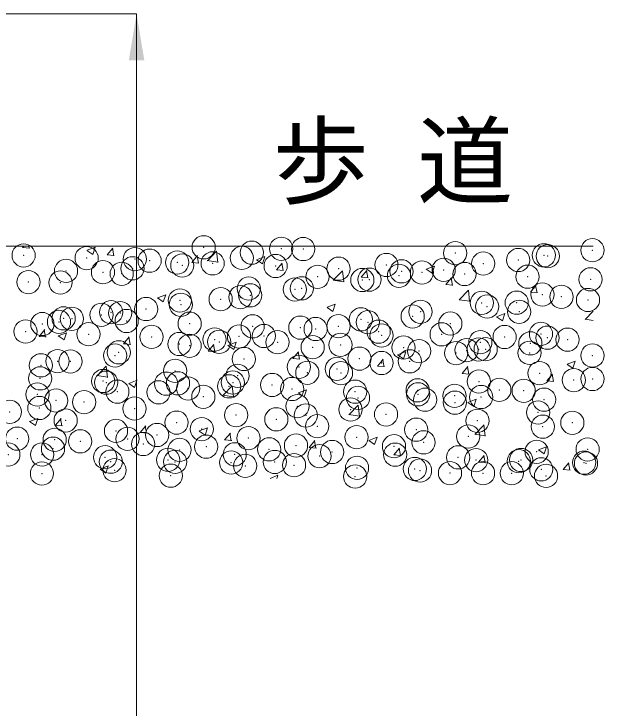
# Model space of a CAD drawing. Units: millimetres at full size, sheet at 1:20; details may follow other scales. Extents: x 77366 to 95666, y -7115 to 5664.
# Drawn here: x 84840.5 to 85094.6, y 3996.4 to 4295.2 of the extents above; entities that cross this region are included whole.
import ezdxf
from ezdxf.enums import TextEntityAlignment as Align

# ---------------------------------------------------------------- set-up
doc = ezdxf.new("R2010")
doc.units = ezdxf.units.MM
doc.header["$LTSCALE"] = 20
doc.header["$PDMODE"] = 32
doc.header["$PDSIZE"] = 10
doc.layers.add('基礎', color=7, linetype='Continuous', lineweight=5)
doc.layers.add('寸法線', color=7, linetype='Continuous', lineweight=13)
doc.layers.add('文字', color=7, linetype='Continuous')
doc.styles.add('ＭＳ ゴシック', font='')
doc.styles.get('ＭＳ ゴシック').set_extended_font_data('MS Gothic')

# ---------------------------------------------------------------- blocks, each defined once
blk = doc.blocks.new('filled_arrow')
at = {"color": 0, "linetype": 'Continuous', "lineweight": -2}
blk.add_solid([(7.5, 1.25), (0, 0), (7.5, -1.25)], dxfattribs=at)

msp = doc.modelspace()

# ---------------------------------------------------------------- linework, layer by layer
at = {"layer": '基礎', "color": 3, "lineweight": 20}
msp.add_line((84598.3, 4195.17), (85089.86, 4195.17), dxfattribs=at)
msp.add_line((84598.3, 4195.17), (85089.86, 4195.17), dxfattribs=at)
at = {"layer": '基礎', "lineweight": 9}
for p, q in [((84844.25, 4194.6), (84844.73, 4195.17)), ((84847.07, 4194.29), (84846.9, 4195.17)), ((84871.98, 4193.42), (84875.54, 4194.79)), ((84874.49, 4191.68), (84875.52, 4194.75)), ((84844.25, 4194.59), (84847.29, 4194.33)), ((84871.96, 4193.38), (84874.49, 4191.68)), ((84880.69, 4191.41), (84883.13, 4194.33)), ((84883.5, 4191.1), (84882.92, 4194.28)), ((84923.79, 4188.92), (84927.74, 4193.05)), ((84928.25, 4188.22), (84927.69, 4193.04)), ((84880.69, 4191.41), (84883.72, 4191.14)), ((84917.12, 4188.22), (84919.57, 4191.14)), ((84919.94, 4187.91), (84919.35, 4191.1)), ((84923.75, 4189), (84928.27, 4188.3)), ((84944.97, 4189.32), (84947.49, 4187.61)), ((84944.98, 4189.35), (84948.54, 4190.72)), ((84947.49, 4187.61), (84948.52, 4190.68)), ((84917.12, 4188.22), (84920.16, 4187.95)), ((84953.56, 4185.03), (84956.01, 4187.95)), ((84956.38, 4184.72), (84955.79, 4187.91)), ((85017.99, 4185.28), (85021.55, 4186.65)), ((85020.5, 4183.54), (85021.53, 4186.61)), ((84953.56, 4185.03), (84956.6, 4184.76)), ((84978, 4180.52), (84981.96, 4184.64)), ((84982.47, 4179.81), (84981.91, 4184.63)), ((84990, 4181.85), (84992.45, 4184.76)), ((84992.81, 4181.54), (84992.23, 4184.72)), ((85017.97, 4185.25), (85020.5, 4183.54)), ((84977.97, 4180.59), (84982.48, 4179.89)), ((84990, 4181.84), (84993.03, 4181.58)), ((85026.43, 4178.66), (85028.88, 4181.58)), ((85029.25, 4178.35), (85028.66, 4181.53)), ((85026.43, 4178.65), (85029.47, 4178.39)), ((85062.87, 4175.47), (85065.32, 4178.39)), ((85065.69, 4175.16), (85065.1, 4178.34)), ((84902.3, 4172.97), (84905.86, 4174.33)), ((84904.81, 4171.23), (84905.84, 4174.3)), ((85032.22, 4172.11), (85036.17, 4176.23)), ((85036.69, 4171.4), (85036.12, 4176.23)), ((85062.87, 4175.47), (85065.91, 4175.2)), ((84902.28, 4172.93), (84904.81, 4171.23)), ((85032.18, 4172.18), (85036.7, 4171.48)), ((84975.29, 4168.86), (84977.82, 4167.16)), ((84975.31, 4168.9), (84978.86, 4170.26)), ((84977.81, 4167.16), (84978.84, 4170.23)), ((85048.3, 4164.79), (85050.82, 4163.09)), ((85048.31, 4164.83), (85051.87, 4166.2)), ((85050.82, 4163.09), (85051.85, 4166.16)), ((85086.43, 4163.7), (85089.86, 4167.27)), ((85086.4, 4163.78), (85089.86, 4163.24)), ((84851.3, 4156.39), (84853.75, 4159.3)), ((84854.12, 4156.08), (84853.53, 4159.26)), ((84851.3, 4156.38), (84854.33, 4156.12)), ((84859.6, 4156.55), (84862.13, 4154.84)), ((84859.62, 4156.58), (84863.18, 4157.95)), ((84862.13, 4154.84), (84863.16, 4157.91)), ((84887.73, 4153.2), (84890.18, 4156.12)), ((84890.55, 4152.89), (84889.97, 4156.07)), ((84887.73, 4153.19), (84890.77, 4152.93)), ((84924.17, 4150.01), (84926.62, 4152.93)), ((84926.99, 4149.7), (84926.4, 4152.88)), ((84932.62, 4152.51), (84936.18, 4153.88)), ((84935.13, 4150.77), (84936.16, 4153.84)), ((84924.17, 4150.01), (84927.21, 4149.74)), ((84932.61, 4152.48), (84935.13, 4150.77)), ((84960.61, 4146.82), (84963.06, 4149.74)), ((84963.43, 4146.51), (84962.84, 4149.7)), ((85005.61, 4148.41), (85008.14, 4146.7)), ((85005.63, 4148.45), (85009.19, 4149.81)), ((85008.14, 4146.71), (85009.17, 4149.78)), ((84960.61, 4146.82), (84963.64, 4146.55)), ((84997.05, 4143.63), (84998.43, 4145.29)), ((84998.43, 4145.29), (84999.49, 4146.55)), ((84999.5, 4145.29), (84999.28, 4146.51)), ((84999.86, 4143.32), (84999.5, 4145.29)), ((85078.62, 4144.34), (85081.15, 4142.64)), ((85078.64, 4144.38), (85081, 4145.29)), ((85081, 4145.29), (85082.19, 4145.74)), ((85081.14, 4142.64), (85082.03, 4145.29)), ((85082.03, 4145.29), (85082.17, 4145.71)), ((84876.3, 4139.44), (84880.26, 4143.56)), ((84880.77, 4138.73), (84880.21, 4143.56)), ((84997.05, 4143.63), (85000.08, 4143.36)), ((85033.48, 4140.45), (85035.93, 4143.36)), ((85036.3, 4140.14), (85035.71, 4143.32)), ((84876.27, 4139.52), (84880.79, 4138.82)), ((85033.48, 4140.44), (85036.52, 4140.18)), ((85069.92, 4137.26), (85072.37, 4140.18)), ((85072.74, 4136.95), (85072.15, 4140.13)), ((84889.92, 4136.09), (84892.45, 4134.39)), ((84889.94, 4136.13), (84893.5, 4137.5)), ((84892.45, 4134.39), (84893.48, 4137.46)), ((84930.52, 4131.03), (84934.48, 4135.15)), ((84934.99, 4130.32), (84934.43, 4135.15)), ((85069.92, 4137.25), (85072.96, 4136.99)), ((84962.93, 4132.02), (84965.46, 4130.32)), ((84962.95, 4132.06), (84966.5, 4133.43)), ((84965.45, 4130.32), (84966.48, 4133.39)), ((84930.48, 4131.11), (84935, 4130.41)), ((85035.95, 4127.99), (85039.51, 4129.36)), ((85038.46, 4126.25), (85039.49, 4129.32)), ((84984.74, 4122.62), (84988.69, 4126.75)), ((84989.21, 4121.92), (84988.64, 4126.74)), ((85035.94, 4127.96), (85038.46, 4126.25)), ((84847.26, 4119.75), (84850.81, 4121.11)), ((84849.77, 4118.01), (84850.8, 4121.07)), ((84858.35, 4118.17), (84860.8, 4121.09)), ((84861.16, 4117.86), (84860.58, 4121.05)), ((84984.7, 4122.7), (84989.22, 4122)), ((84847.24, 4119.71), (84849.77, 4118)), ((84858.35, 4118.17), (84861.38, 4117.9)), ((84894.78, 4114.99), (84897.23, 4117.9)), ((84897.6, 4114.68), (84897.01, 4117.86)), ((84920.26, 4115.68), (84923.82, 4117.04)), ((84922.77, 4113.94), (84923.8, 4117.01)), ((85038.95, 4114.21), (85042.91, 4118.34)), ((85043.42, 4113.51), (85042.86, 4118.33)), ((84894.78, 4114.98), (84897.82, 4114.72)), ((84920.25, 4115.64), (84922.77, 4113.94)), ((84931.22, 4111.8), (84933.67, 4114.72)), ((84934.04, 4111.49), (84933.45, 4114.67)), ((85038.92, 4114.29), (85043.43, 4113.59)), ((84931.22, 4111.79), (84934.26, 4111.53)), ((84967.66, 4108.61), (84970.11, 4111.53)), ((84970.47, 4108.3), (84969.89, 4111.49)), ((84993.25, 4111.57), (84995.78, 4109.87)), ((84993.27, 4111.61), (84996.83, 4112.97)), ((84995.78, 4109.87), (84996.81, 4112.94)), ((84967.66, 4108.61), (84970.69, 4108.34)), ((85004.09, 4105.42), (85006.54, 4108.34)), ((85006.91, 4105.11), (85006.32, 4108.3)), ((85066.28, 4107.54), (85069.83, 4108.91)), ((85068.78, 4105.8), (85069.81, 4108.87)), ((85004.09, 4105.42), (85007.13, 4105.15)), ((85040.53, 4102.23), (85042.98, 4105.15)), ((85043.35, 4101.93), (85042.76, 4105.11)), ((85066.26, 4107.5), (85068.79, 4105.8)), ((85040.53, 4102.23), (85043.57, 4101.97)), ((84877.56, 4099.26), (84880.09, 4097.55)), ((84877.58, 4099.29), (84881.14, 4100.66)), ((84880.09, 4097.55), (84881.12, 4100.62)), ((85076.97, 4099.05), (85079.42, 4101.97)), ((85079.79, 4098.74), (85079.2, 4101.92)), ((84950.75, 4095.29), (84954.14, 4096.59)), ((84953.7, 4095.29), (84954.12, 4096.55)), ((85076.97, 4099.04), (85080, 4098.78))]:
    msp.add_line(p, q, dxfattribs=at)
at = {"layer": '基礎'}
for p in [(84922.19, 4194.72), (84955.59, 4194.09), (84965.02, 4193.97), (85089.54, 4193.45), (84844.68, 4191.24), (84871.8, 4190.09), (84938.64, 4190.16), (84942.87, 4192.41), (85030.47, 4192.2), (85068.62, 4191.27), (85070.3, 4190.91), (84892.57, 4189.64), (84898.92, 4188.95), (84910.79, 4188.19), (84912.98, 4186.91), (84926.04, 4187.8), (85000.84, 4187.12), (85042.53, 4187.7), (85057.59, 4189.24), (84862.94, 4184.55), (84878.83, 4183.98), (84891.55, 4185.66), (84953.16, 4186.66), (84980.27, 4185.51), (85007.39, 4184.36), (85016.15, 4183.89), (85025.5, 4185.02), (84886.9, 4183.33), (84971.22, 4182.03), (84993.55, 4180.81), (85006.26, 4182.48), (85034.51, 4183.22), (85061.63, 4182.07), (85088.75, 4180.93), (84846.75, 4179.76), (84860.51, 4179.52), (84990.49, 4180.64), (84941.59, 4176.95), (84961.46, 4176.59), (84964.41, 4177.06), (84911.97, 4171.86), (84929.51, 4172.38), (84938.02, 4173.25), (84942.22, 4174.05), (85068, 4174.36), (85076.18, 4173.41), (85087.62, 4172.06), (84912.36, 4170), (85041.92, 4170.79), (85044.22, 4169.2), (85056.94, 4170.88), (84882.34, 4166.78), (84886.28, 4166.42), (84897.42, 4168.15), (85015.53, 4166.98), (85058, 4166.98), (84861.91, 4164.13), (84865.47, 4163.95), (84878.18, 4165.62), (84889.03, 4162.99), (84989.87, 4163.73), (85012.14, 4164.98), (84852.72, 4161.69), (84859.89, 4162.61), (84916.15, 4161.84), (84943.26, 4160.7), (84963.79, 4160.15), (84980.18, 4160.77), (84992.9, 4162.45), (85028.37, 4161.89), (84845.5, 4158.46), (84872.62, 4157.31), (84970.38, 4159.55), (84997.5, 4158.4), (84998.75, 4156.81), (85024.62, 4157.26), (85067.38, 4157.45), (84899.74, 4156.16), (84926.86, 4155.02), (84928.86, 4154.02), (84937.4, 4156.34), (84948.1, 4156.55), (84953.97, 4153.87), (85041.3, 4153.88), (85051.74, 4156.11), (85070.17, 4155.82), (85078.85, 4154.97), (84911.74, 4153.09), (84916.14, 4152.34), (84969.12, 4151.72), (84981.09, 4152.73), (85008.21, 4151.58), (85043.57, 4150.84), (85062.81, 4153.37), (84884.06, 4148.12), (84885.66, 4149.51), (85014.91, 4150.07), (85030.86, 4149.17), (85035.33, 4150.44), (85040.55, 4150.74), (85062.45, 4149.29), (85089.56, 4148.14), (84859.28, 4145.7), (84864.82, 4145.59), (84939.5, 4146.64), (84989.25, 4146.81), (84998.77, 4144.94), (85010.92, 4145.65), (84852.1, 4143.91), (84963.17, 4143.24), (84979.54, 4142.41), (84909.87, 4141.55), (84936.79, 4139.43), (84966.82, 4140.74), (84981.29, 4140.57), (85066.76, 4140.54), (84851.8, 4138.31), (84878.92, 4137.17), (84880.24, 4136.47), (84906.04, 4136.02), (84911.13, 4136.18), (84934.74, 4136.51), (85040.68, 4136.96), (85081.53, 4137.56), (85089.57, 4138.05), (84915.5, 4133.98), (84933.16, 4134.87), (84951.67, 4135.48), (84960.27, 4133.73), (85014.3, 4133.16), (85049.45, 4133.34), (85059.95, 4132.96), (84850.62, 4131.38), (84885.04, 4132.6), (84902.78, 4132.31), (84922.04, 4130.4), (84987.39, 4132.58), (85014.51, 4131.44), (85030.21, 4130.81), (85041.63, 4130.29), (84858.66, 4128.79), (84870.7, 4128.08), (84988.64, 4129.9), (85017.49, 4129.13), (85030.32, 4127.87), (85068.75, 4129.15), (84851.46, 4125.55), (84892.42, 4125.31), (84962.55, 4126.33), (84985.41, 4124.91), (84838.74, 4123.87), (84936.17, 4122.52), (84966.17, 4122.37), (85000.69, 4122.79), (85066.14, 4123.63), (84862.79, 4120.23), (84910.51, 4119.27), (84953.45, 4120.7), (85040.06, 4120.05), (85080.89, 4119.2), (84884.43, 4115.69), (84921.37, 4116.48), (84971.07, 4117.7), (85013.68, 4116.24), (85068.17, 4117.53), (84841.91, 4112.35), (84889.41, 4112.27), (84902.13, 4113.94), (84941.44, 4112.62), (84988.02, 4112.99), (85036.09, 4113.3), (84858.04, 4111.88), (84869.03, 4111.21), (84896.15, 4110.06), (84961.94, 4109.42), (85004.13, 4109.1), (85016.85, 4110.77), (84857.33, 4108.05), (84911.82, 4107.53), (84923.26, 4108.92), (84950.38, 4107.77), (84977.5, 4106.62), (85065.53, 4106.72), (85087.47, 4107.73), (84838.09, 4105.51), (84852.62, 4105.53), (84879.74, 4104.38), (84906.86, 4103.24), (84935.55, 4105.61), (84972.05, 4104.87), (85004.62, 4105.48), (85031.74, 4104.33), (85039.44, 4103.14), (85058.85, 4103.19), (84882.19, 4102.45), (84909.89, 4102.35), (84933.98, 4102.09), (84940.09, 4100.66), (84952.81, 4102.34), (84961.09, 4100.95), (85057.85, 4102.65), (85085.97, 4102.04), (85086.76, 4101.7), (84852.57, 4097.36), (84883.81, 4098.78), (84988.21, 4099.8), (85013.06, 4099.33), (85015.33, 4098.65), (85028.22, 4097.56), (85042.45, 4097.51), (85054.81, 4097.49), (85067.52, 4099.16), (84908.01, 4096.44), (84987.4, 4096.08), (85069.57, 4096.36)]:
    msp.add_point(p, dxfattribs=at)
at = {"layer": '寸法線'}
for p, q in [((84618.3, 4295.17), (84893.3, 4295.17)), ((84893.3, 4295.17), (84893.3, 2995.17))]:
    msp.add_line(p, q, dxfattribs=at)

# ---------------------------------------------------------------- block references
at = {"layer": '寸法線', "xscale": 2.67, "yscale": 2.67, "rotation": 270}
msp.add_blockref('filled_arrow', (84893.3, 4295.17), dxfattribs=at)

# ---------------------------------------------------------------- texts
at = {"layer": '文字', "style": 'ＭＳ ゴシック'}
msp.add_text('歩 道', height=30.38, dxfattribs=at).set_placement((85003.66, 4231.85), align=Align.MIDDLE_CENTER)

doc.saveas('drawing.dxf')
